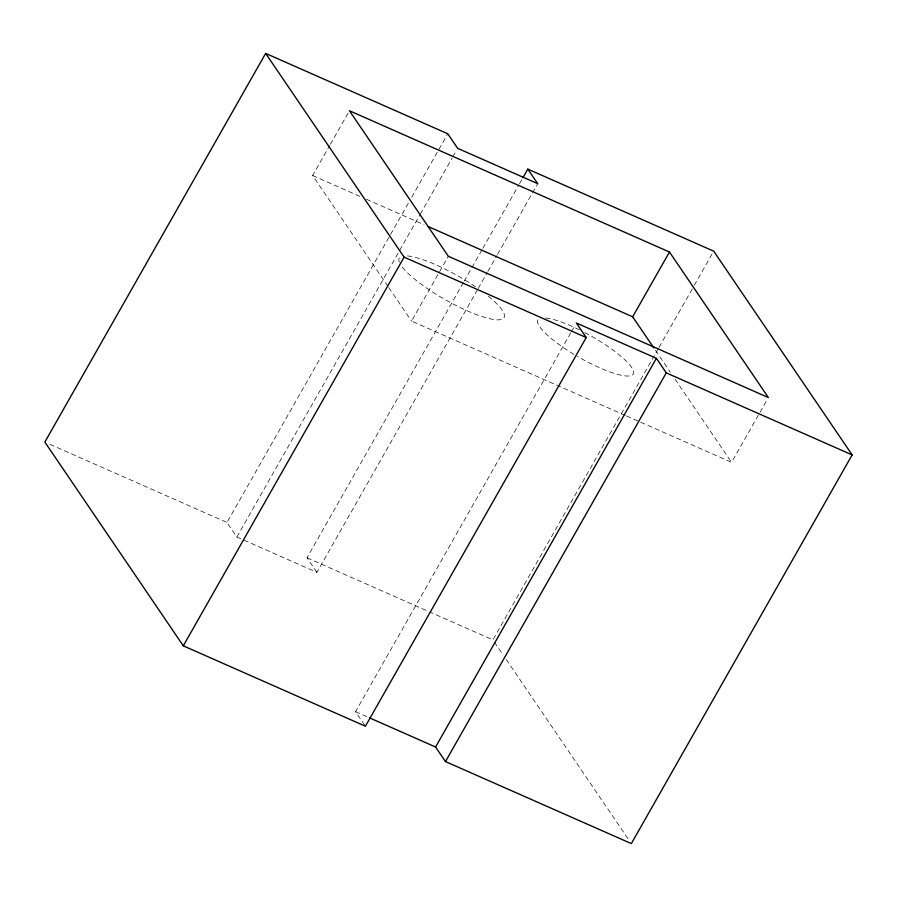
<?xml version="1.0" encoding="UTF-8"?>
<svg xmlns="http://www.w3.org/2000/svg" width="897" height="897" viewBox="0 0 897 897"><rect width="100%" height="100%" fill="white"/><g stroke="black" fill="none" stroke-linecap="round" stroke-linejoin="round"><path stroke-width="0.67" stroke-dasharray="4.49 3.36" d="M387.986 286.423L312.638 175.532L329.681 145.538M330.365 144.339L349.438 110.746M477.507 289.675L316.91 572.364L236.853 537.023L226.963 522.469L409.01 202.016M411.779 197.138L447.771 133.776M236.853 537.023L419.594 215.347M420.289 214.125L452.133 158.085M452.817 156.863L456.281 150.774M625.31 415.434L411.532 321.07L448.343 256.295M316.91 572.364L307.021 557.811L463.457 282.432M464.153 281.221L482.149 249.534M482.844 248.312L518.836 184.961M519.531 183.739L522.301 178.862M478.191 288.464L487.194 272.621M487.89 271.399L496.882 255.555M497.577 254.344L537.718 183.672M364.664 725.112L355.526 711.68L570.806 332.731M571.49 331.509L574.955 325.42M658.32 348.641L492.89 639.853L430.078 612.124M659.015 347.419L693.628 286.491M694.312 285.28L713.698 251.16M640.671 422.218L731.56 462.336L767.686 398.761M312.638 175.532L360.011 196.443M366.402 199.269L424.012 224.687M626.599 416.006L639.393 421.657M49.94 444.329L226.963 522.469M307.021 557.811L428.8 611.563M355.526 711.68L368.241 717.286M655.427 350.29L670.339 372.244M675.049 379.173L731.56 462.336M388.771 287.578L411.532 321.07M494.46 642.174L503.116 654.9M506.267 659.53L629.772 841.296M584.766 332.563A54.829 12.244 29.6 0 1 633.484 373.5A54.829 12.244 29.6 0 1 577.276 356.3M573.934 354.315A54.829 12.244 29.6 0 1 538.256 319.399M545.724 317.987A54.829 12.244 29.6 0 1 581.357 330.802M488.226 296.167A60.323 13.466 29.6 0 1 480.265 315.957A60.323 13.466 29.6 0 1 401.755 266.398M399.311 262.182A60.323 13.466 29.6 0 1 401.452 256.363M407.451 255.937A60.323 13.466 29.6 0 1 476.318 287.354"/><path stroke-width="1.35" d="M522.985 177.651L527.828 169.118L537.718 183.672L457.661 148.33L447.771 133.776L265.658 53.394L44.85 442.086L183.302 645.84L365.415 726.234L586.234 337.541L576.334 322.987L656.391 358.318L666.28 372.872L852.15 454.914L631.342 843.606L445.473 761.564L435.583 747.01L369.508 717.847M183.302 645.84L404.11 257.147L265.658 53.394M653.857 347.98L632.665 316.798L669.476 252.012L349.438 110.746L448.343 256.295L768.37 397.562L669.476 252.012M435.583 747.01L656.391 358.318M445.473 761.564L666.28 372.872M527.828 169.118L713.698 251.16L852.15 454.914M427.847 226.392L632.665 316.798M404.11 257.147L586.234 337.541"/></g></svg>
